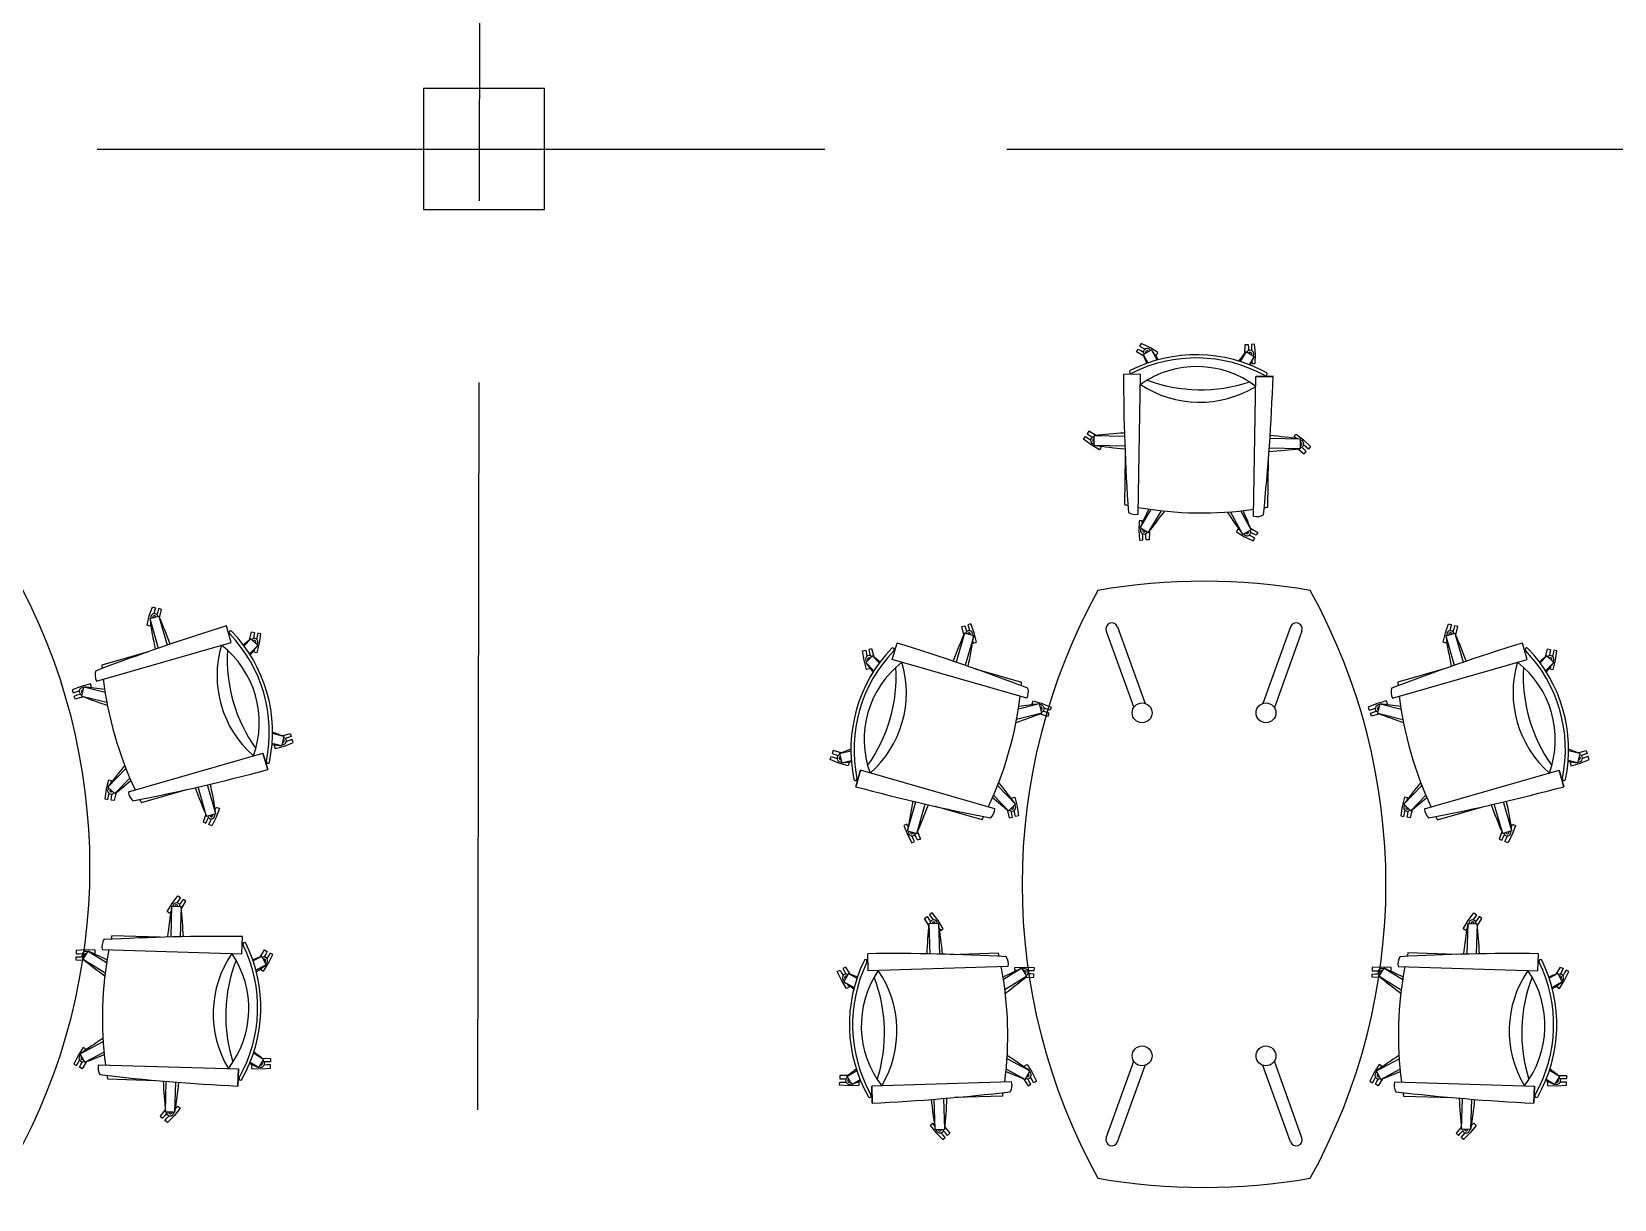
# Model space of a CAD drawing. Header units: millimetres. Extents: x -1544140 to 7445918, y -1294905 to 2019878.
# Drawn here: x 312859 to 318079, y 175672 to 179525 of the extents above; entities that cross this region are included whole.
import ezdxf

# ---------------------------------------------------------------- set-up
doc = ezdxf.new("R2010")
doc.units = ezdxf.units.MM
doc.header["$MEASUREMENT"] = 0
doc.linetypes.add('ACAD_ISO02W100', pattern=[15, 12, -3])

msp = doc.modelspace()

# ---------------------------------------------------------------- linework, layer by layer
at = {"color": 9, "linetype": 'ACAD_ISO02W100', "ltscale": 200, "true_color": 0xc4c4c5}
for p, q in [((314295.9, 154967.2), (314350.8, 188137.8)), ((253075.1, 179136.6), (375575.3, 179137.8))]:
    msp.add_line(p, q, dxfattribs=at)
at = {"color": 18, "linetype": 'ByBlock', "true_color": 0x000000}
for p, q in [((316502.8, 178468.4), (316507.8, 178477.7)), ((316526.5, 178454.1), (316502.8, 178468.4)), ((316507.8, 178477.7), (316517.1, 178472.7)), ((316517.8, 178496.1), (316512.8, 178486.9)), ((316512.8, 178486.9), (316522.1, 178481.9)), ((316517.1, 178472.7), (316526, 178467.9)), ((316546.3, 178482.6), (316517.8, 178496.1)), ((316522.1, 178481.9), (316531, 178477.1)), ((316524.3, 178459.7), (316551.8, 178475)), ((316573.2, 178466.2), (316546.3, 178482.6)), ((316551.8, 178475), (316570.5, 178441.3)), ((316568.3, 178457), (316573.2, 178466.2)), ((316864.1, 178469.6), (316844.3, 178436.6)), ((316860.4, 178464.9), (316860.9, 178492.5)), ((316860.9, 178492.5), (316871.4, 178492.8)), ((316864.1, 178469.6), (316891.1, 178453.4)), ((316871.4, 178492.8), (316871.7, 178482.3)), ((316871.7, 178482.3), (316872, 178472.2)), ((316892.4, 178493.4), (316881.9, 178493.1)), ((316881.9, 178493.1), (316882.2, 178482.6)), ((316882.2, 178482.6), (316882.5, 178472.5)), ((316894.9, 178462), (316892.4, 178493.4)), ((316524.3, 178459.7), (316539.8, 178431.7)), ((316562.8, 178459.9), (316568.3, 178457)), ((316891.1, 178453.4), (316874.6, 178425.9)), ((316883.6, 178436.3), (316883.7, 178430.2)), ((316883.7, 178430.2), (316894.2, 178430.5)), ((316894.2, 178430.5), (316894.9, 178462)), ((316516.3, 178394.1), (316459.8, 178395.1)), ((316508.4, 177932.7), (316516.3, 178394.1)), ((316888.9, 177926.2), (316896.8, 178387.6)), ((316896.8, 178387.6), (316953.3, 178386.6)), ((316953.3, 178386.6), (316896.8, 178387.6)), ((316345.7, 178206.7), (316339.9, 178198)), ((316369.5, 178192.6), (316345.7, 178206.7)), ((316328.3, 178180.5), (316334.1, 178189.2)), ((316353.6, 178161.8), (316328.3, 178180.5)), ((316334.1, 178189.2), (316342.8, 178183.4)), ((316339.9, 178198), (316348.6, 178192.2)), ((316342.8, 178183.4), (316351.3, 178177.8)), ((316348.6, 178192.2), (316357.1, 178186.6)), ((316380.7, 178145.6), (316353.6, 178161.8)), ((316363, 178160.4), (316363.5, 178191.9)), ((316363, 178160.4), (316464.3, 178158.7)), ((316363.5, 178191.9), (316463.2, 178190.2)), ((316386.6, 178154.4), (316380.7, 178145.6)), ((316381.4, 178157.8), (316386.6, 178154.4)), ((317042, 178148.8), (316940.7, 178150.5)), ((317042.6, 178180.3), (316942.8, 178182)), ((317022, 178189.2), (317028.9, 178197.1)), ((317029.9, 178182.3), (317022, 178189.2)), ((317028.9, 178197.1), (317053.7, 178177.6)), ((317030.2, 178182.1), (317029.9, 178182.3)), ((317042.6, 178180.3), (317042, 178148.8)), ((317054.7, 178146.8), (317047, 178153.4)), ((317053.7, 178177.6), (317076.4, 178155.7)), ((317061.6, 178154.7), (317053.9, 178161.3)), ((317069.5, 178147.8), (317061.6, 178154.7)), ((317076.4, 178155.7), (317069.5, 178147.8)), ((316465.7, 178123.7), (316462.9, 177964.4)), ((316935.4, 177956.3), (316938.1, 178115.6)), ((317035.3, 178148), (317055.7, 178132)), ((317062.6, 178139.9), (317054.7, 178146.8)), ((317055.7, 178132), (317062.6, 178139.9)), ((316514.4, 177887.3), (316551.2, 177948.5)), ((316541.5, 177871.1), (316585.3, 177944.2)), ((316853.7, 177865.8), (316812.4, 177940.3)), ((316881.3, 177881), (316846.6, 177943.5)), ((316511.3, 177910.3), (316510.6, 177878.7)), ((316521.8, 177910.6), (316511.3, 177910.3)), ((316522, 177904.4), (316521.8, 177910.6)), ((316510.6, 177878.7), (316513.1, 177847.3)), ((316513.1, 177847.3), (316523.6, 177847.6)), ((316541.5, 177871.1), (316514.4, 177887.3)), ((316523.3, 177858.1), (316523, 177868.2)), ((316523.6, 177847.6), (316523.3, 177858.1)), ((316533.8, 177858.4), (316533.5, 177868.5)), ((316534.1, 177847.9), (316533.8, 177858.4)), ((316544.6, 177848.2), (316534.1, 177847.9)), ((316545.2, 177875.8), (316544.6, 177848.2)), ((316837.3, 177883.7), (316832.3, 177874.5)), ((316832.3, 177874.5), (316859.3, 177858.2)), ((316842.7, 177880.8), (316837.3, 177883.7)), ((316881.3, 177881), (316853.7, 177865.8)), ((316859.3, 177858.2), (316887.7, 177844.6)), ((316883.5, 177858.8), (316874.6, 177863.6)), ((316879, 177886.6), (316902.7, 177872.3)), ((316888.5, 177868), (316879.5, 177872.8)), ((316892.7, 177853.8), (316883.5, 177858.8)), ((316887.7, 177844.6), (316892.7, 177853.8)), ((316897.7, 177863), (316888.5, 177868)), ((316902.7, 177872.3), (316897.7, 177863)), ((313247, 177597.3), (313257.4, 177627)), ((313257.4, 177627), (313267.5, 177624)), ((313239.5, 177566.7), (313247, 177597.3)), ((313248.4, 177588), (313278.7, 177596.7)), ((313248.4, 177588), (313276.4, 177490.6)), ((313264.5, 177614), (313261.6, 177604.3)), ((313267.5, 177624), (313264.5, 177614)), ((313274.6, 177611), (313271.7, 177601.3)), ((313277.6, 177621), (313274.6, 177611)), ((313287.6, 177618.1), (313277.6, 177621)), ((313278.7, 177596.7), (313306.3, 177500.8)), ((313281.1, 177591.2), (313287.6, 177618.1)), ((313249.5, 177563.7), (313239.5, 177566.7)), ((313251.3, 177569.6), (313249.5, 177563.7)), ((313516.7, 177509.8), (313501.1, 177564.1)), ((313577.1, 177517.6), (313583.9, 177544.4)), ((313583.9, 177544.4), (313594.2, 177542.4)), ((313592.1, 177532.1), (313590.1, 177522.1)), ((313594.2, 177542.4), (313592.1, 177532.1)), ((313602.4, 177530), (313600.4, 177520.1)), ((313604.5, 177540.3), (313602.4, 177530)), ((313614.8, 177538.3), (313604.5, 177540.3)), ((313610.1, 177507.1), (313614.8, 177538.3)), ((315935.5, 177540.3), (315907.9, 177444.4)), ((315926.5, 177561.6), (315936.6, 177564.6)), ((315933.1, 177534.7), (315926.5, 177561.6)), ((315965.8, 177531.5), (315935.5, 177540.3)), ((315936.6, 177564.6), (315939.6, 177554.5)), ((315965.8, 177531.5), (315937.7, 177434.1)), ((315939.6, 177554.5), (315942.5, 177544.8)), ((315956.7, 177570.6), (315946.7, 177567.6)), ((315946.7, 177567.6), (315949.7, 177557.5)), ((315949.7, 177557.5), (315952.5, 177547.8)), ((315967.2, 177540.8), (315956.7, 177570.6)), ((315974.7, 177510.2), (315967.2, 177540.8)), ((317513.8, 177510.2), (317521.3, 177540.8)), ((317521.3, 177540.8), (317531.8, 177570.6)), ((317522.7, 177531.5), (317553, 177540.3)), ((317522.7, 177531.5), (317550.8, 177434.1)), ((317531.8, 177570.6), (317541.8, 177567.6)), ((317538.8, 177557.5), (317535.9, 177547.8)), ((317541.8, 177567.6), (317538.8, 177557.5)), ((317548.9, 177554.5), (317546, 177544.8)), ((317551.9, 177564.6), (317548.9, 177554.5)), ((317562, 177561.6), (317551.9, 177564.6)), ((317553, 177540.3), (317580.6, 177444.4)), ((317555.4, 177534.7), (317562, 177561.6)), ((313073.2, 177382.3), (313516.7, 177509.8)), ((313243.4, 177479), (313090.3, 177435)), ((313581.8, 177521.4), (313559.6, 177498.3)), ((313604.5, 177499.5), (313577.8, 177471.8)), ((313581.8, 177521.4), (313604.5, 177499.5)), ((313593.3, 177484.6), (313592.1, 177478.5)), ((313592.1, 177478.5), (313602.4, 177476.5)), ((313602.4, 177476.5), (313610.1, 177507.1)), ((315599.4, 177481.8), (315609.7, 177483.9)), ((315604.1, 177450.6), (315599.4, 177481.8)), ((315609.7, 177483.9), (315611.8, 177473.6)), ((315611.8, 177473.6), (315613.8, 177463.6)), ((315630.3, 177488), (315620, 177485.9)), ((315620, 177485.9), (315622.1, 177475.6)), ((315622.1, 177475.6), (315624.1, 177465.7)), ((315637.1, 177461.2), (315630.3, 177488)), ((315697.4, 177453.4), (315713, 177507.6)), ((315962.9, 177513.1), (315964.6, 177507.2)), ((315964.6, 177507.2), (315974.7, 177510.2)), ((317523.9, 177507.2), (317513.8, 177510.2)), ((317525.6, 177513.1), (317523.9, 177507.2)), ((317791, 177453.4), (317775.4, 177507.6)), ((317851.4, 177461.2), (317858.2, 177488)), ((317858.2, 177488), (317868.5, 177485.9)), ((317866.4, 177475.6), (317864.4, 177465.7)), ((317868.5, 177485.9), (317866.4, 177475.6)), ((317876.7, 177473.6), (317874.7, 177463.6)), ((317878.8, 177483.9), (317876.7, 177473.6)), ((317889.1, 177481.8), (317878.8, 177483.9)), ((317884.4, 177450.6), (317889.1, 177481.8)), ((315611.8, 177420), (315604.1, 177450.6)), ((315632.4, 177464.9), (315609.7, 177443.1)), ((315609.7, 177443.1), (315636.4, 177415.4)), ((315622.1, 177422.1), (315611.8, 177420)), ((315620.9, 177428.1), (315622.1, 177422.1)), ((315632.4, 177464.9), (315654.6, 177441.9)), ((316140.9, 177325.8), (315697.4, 177453.4)), ((315970.8, 177422.6), (316123.9, 177378.5)), ((317347.6, 177325.8), (317791, 177453.4)), ((317517.7, 177422.6), (317364.6, 177378.5)), ((317856.1, 177464.9), (317833.9, 177441.9)), ((317878.8, 177443.1), (317852.1, 177415.4)), ((317856.1, 177464.9), (317878.8, 177443.1)), ((317867.6, 177428.1), (317866.4, 177422.1)), ((317866.4, 177422.1), (317876.7, 177420)), ((317876.7, 177420), (317884.4, 177450.6)), ((313052.7, 177372.9), (313022.3, 177364.3)), ((313056, 177362.9), (313052.7, 177372.9)), ((313022.3, 177364.3), (312993, 177352.7)), ((312993, 177352.7), (312996.3, 177342.8)), ((312996.3, 177342.8), (313006.3, 177346.1)), ((312999.7, 177332.8), (313009.6, 177336.2)), ((313003, 177322.9), (312999.7, 177332.8)), ((313029.6, 177330.4), (313003, 177322.9)), ((313006.3, 177346.1), (313015.9, 177349.4)), ((313009.6, 177336.2), (313019.2, 177339.4)), ((313024.1, 177332.6), (313031.6, 177363.2)), ((313024.1, 177332.6), (313106.8, 177312)), ((313031.6, 177363.2), (313100.9, 177346)), ((313050.2, 177361), (313056, 177362.9)), ((316158.2, 177306.5), (316161.5, 177316.4)), ((316161.5, 177316.4), (316191.9, 177307.8)), ((317327, 177316.4), (317296.6, 177307.8)), ((317330.3, 177306.5), (317327, 177316.4)), ((316190.1, 177276.1), (316107.4, 177255.6)), ((316182.5, 177306.7), (316113.2, 177289.5)), ((316164, 177304.5), (316158.2, 177306.5)), ((316190.1, 177276.1), (316182.5, 177306.7)), ((316184.5, 177274), (316211.1, 177266.4)), ((316191.9, 177307.8), (316221.2, 177296.3)), ((316204.5, 177279.7), (316194.9, 177283)), ((316207.9, 177289.7), (316198.3, 177292.9)), ((316214.5, 177276.4), (316204.5, 177279.7)), ((316217.8, 177286.3), (316207.9, 177289.7)), ((316211.1, 177266.4), (316214.5, 177276.4)), ((316221.2, 177296.3), (316217.8, 177286.3)), ((317296.6, 177307.8), (317267.3, 177296.3)), ((317267.3, 177296.3), (317270.6, 177286.3)), ((317270.6, 177286.3), (317280.6, 177289.7)), ((317274, 177276.4), (317284, 177279.7)), ((317277.4, 177266.4), (317274, 177276.4)), ((317304, 177274), (317277.4, 177266.4)), ((317280.6, 177289.7), (317290.2, 177292.9)), ((317284, 177279.7), (317293.6, 177283)), ((317298.4, 177276.1), (317306, 177306.7)), ((317298.4, 177276.1), (317381.1, 177255.6)), ((317306, 177306.7), (317375.3, 177289.5)), ((317324.5, 177304.5), (317330.3, 177306.5)), ((313683.2, 177168.8), (313652.1, 177176.5)), ((313690.8, 177199.4), (313653.5, 177208.7)), ((313664.7, 177171), (313658.8, 177169)), ((313658.8, 177169), (313662.2, 177159.1)), ((313662.2, 177159.1), (313692.5, 177167.7)), ((313690.8, 177199.4), (313683.2, 177168.8)), ((313685.2, 177201.6), (313711.8, 177209.1)), ((313692.5, 177167.7), (313721.9, 177179.3)), ((313705.2, 177195.8), (313695.6, 177192.6)), ((313708.6, 177185.9), (313699, 177182.6)), ((313715.1, 177199.2), (313705.2, 177195.8)), ((313718.5, 177189.2), (313708.6, 177185.9)), ((313711.8, 177209.1), (313715.1, 177199.2)), ((313721.9, 177179.3), (313718.5, 177189.2)), ((313178.4, 177016.5), (313621.9, 177144.1)), ((313621.9, 177144.1), (313637.5, 177089.8)), ((313637.5, 177089.8), (313621.9, 177144.1)), ((315492.3, 177122.8), (315495.7, 177132.8)), ((315521.6, 177111.2), (315492.3, 177122.8)), ((315495.7, 177132.8), (315505.6, 177129.4)), ((315502.4, 177152.7), (315499, 177142.7)), ((315499, 177142.7), (315509, 177139.3)), ((315529, 177145.1), (315502.4, 177152.7)), ((315505.6, 177129.4), (315515.2, 177126.2)), ((315509, 177139.3), (315518.6, 177136.1)), ((315552, 177102.6), (315521.6, 177111.2)), ((315523.4, 177142.9), (315560.7, 177152.2)), ((315523.4, 177142.9), (315531, 177112.4)), ((315531, 177112.4), (315562.1, 177120.1)), ((315549.5, 177114.6), (315555.3, 177112.6)), ((315555.3, 177112.6), (315552, 177102.6)), ((317957.5, 177112.4), (317926.4, 177120.1)), ((317965.1, 177142.9), (317927.8, 177152.2)), ((317939, 177114.6), (317933.1, 177112.6)), ((317933.1, 177112.6), (317936.5, 177102.6)), ((317936.5, 177102.6), (317966.8, 177111.2)), ((317965.1, 177142.9), (317957.5, 177112.4)), ((317959.5, 177145.1), (317986.1, 177152.7)), ((317966.8, 177111.2), (317996.2, 177122.8)), ((317979.5, 177139.3), (317969.9, 177136.1)), ((317982.9, 177129.4), (317973.3, 177126.2)), ((317989.5, 177142.7), (317979.5, 177139.3)), ((317992.8, 177132.8), (317982.9, 177129.4)), ((317986.1, 177152.7), (317989.5, 177142.7)), ((317996.2, 177122.8), (317992.8, 177132.8)), ((313112.5, 177055.5), (313104.7, 177024.9)), ((313110.4, 177032.5), (313169.5, 177093.8)), ((313122.8, 177053.4), (313112.5, 177055.5)), ((313121.5, 177047.4), (313122.8, 177053.4)), ((313133.1, 177010.6), (313182.6, 177062)), ((315592.2, 177087.6), (315576.6, 177033.3)), ((315576.6, 177033.3), (315592.2, 177087.6)), ((316035.7, 176960.1), (315592.2, 177087.6)), ((317452.8, 176960.1), (317896.2, 177087.6)), ((317896.2, 177087.6), (317911.8, 177033.3)), ((317911.8, 177033.3), (317896.2, 177087.6)), ((313104.7, 177024.9), (313100.1, 176993.7)), ((313133.1, 177010.6), (313110.4, 177032.5)), ((313110.4, 176991.7), (313112.4, 177002)), ((313112.4, 177002), (313114.4, 177011.9)), ((313122.7, 176999.9), (313124.7, 177009.8)), ((313137.7, 177014.3), (313131, 176987.5)), ((313220.9, 176980.9), (313374, 177024.9)), ((313436.1, 176935.3), (313408.1, 177032.7)), ((313466.4, 176944), (313438.8, 177039.9)), ((316081.1, 176954.1), (316031.6, 177005.5)), ((316103.8, 176976), (316044.6, 177037.4)), ((317384.7, 176976), (317443.9, 177037.4)), ((317407.4, 176954.1), (317456.9, 177005.5)), ((313100.1, 176993.7), (313110.4, 176991.7)), ((313120.7, 176989.6), (313122.7, 176999.9)), ((313131, 176987.5), (313120.7, 176989.6)), ((313464.5, 176956.4), (313464.6, 176956.7)), ((313464.6, 176956.7), (313468.9, 176966.3)), ((313478.5, 176962), (313467.1, 176932.6)), ((313468.9, 176966.3), (313478.5, 176962)), ((315747.8, 176887.5), (315775.3, 176983.4)), ((315778, 176878.8), (315806, 176976.3)), ((315993.3, 176924.4), (315840.2, 176968.5)), ((316076.4, 176957.9), (316083.2, 176931.1)), ((316081.1, 176954.1), (316103.8, 176976)), ((316091.4, 176943.4), (316089.4, 176953.4)), ((316091.4, 176997), (316101.7, 176999.1)), ((316092.6, 176990.9), (316091.4, 176997)), ((316101.7, 176945.5), (316099.7, 176955.4)), ((316101.7, 176999.1), (316109.4, 176968.5)), ((316109.4, 176968.5), (316114.1, 176937.3)), ((317379.1, 176968.5), (317374.4, 176937.3)), ((317386.8, 176999.1), (317379.1, 176968.5)), ((317407.4, 176954.1), (317384.7, 176976)), ((317397.1, 176997), (317386.8, 176999.1)), ((317386.8, 176945.5), (317388.7, 176955.4)), ((317395.9, 176990.9), (317397.1, 176997)), ((317397.1, 176943.4), (317399, 176953.4)), ((317412.1, 176957.9), (317405.3, 176931.1)), ((317495.2, 176924.4), (317648.3, 176968.5)), ((317710.5, 176878.8), (317682.4, 176976.3)), ((317740.7, 176887.5), (317713.2, 176983.4)), ((313433.5, 176941.5), (313424.1, 176917.3)), ((313424.1, 176917.3), (313433.6, 176913)), ((313433.6, 176913), (313437.9, 176922.6)), ((313466.4, 176944), (313436.1, 176935.3)), ((313437.9, 176922.6), (313442.1, 176931.9)), ((313443.2, 176908.7), (313447.5, 176918.3)), ((313452.8, 176904.5), (313443.2, 176908.7)), ((313447.5, 176918.3), (313451.6, 176927.6)), ((313467.1, 176932.6), (313452.8, 176904.5)), ((315745.2, 176909.8), (315735.7, 176905.5)), ((315735.7, 176905.5), (315747.1, 176876.1)), ((315749.5, 176900.2), (315745.2, 176909.8)), ((315749.7, 176899.9), (315749.5, 176900.2)), ((316083.2, 176931.1), (316093.5, 176933.2)), ((316093.5, 176933.2), (316091.4, 176943.4)), ((316103.8, 176935.2), (316101.7, 176945.5)), ((316114.1, 176937.3), (316103.8, 176935.2)), ((317374.4, 176937.3), (317384.7, 176935.2)), ((317384.7, 176935.2), (317386.8, 176945.5)), ((317395, 176933.2), (317397.1, 176943.4)), ((317405.3, 176931.1), (317395, 176933.2)), ((317738.8, 176899.9), (317739, 176900.2)), ((317739, 176900.2), (317743.2, 176909.8)), ((317752.8, 176905.5), (317741.4, 176876.1)), ((317743.2, 176909.8), (317752.8, 176905.5)), ((315747.1, 176876.1), (315761.4, 176848)), ((315747.8, 176887.5), (315778, 176878.8)), ((315761.4, 176848), (315770.9, 176852.3)), ((315766.7, 176861.9), (315762.5, 176871.1)), ((315770.9, 176852.3), (315766.7, 176861.9)), ((315776.2, 176866.1), (315772.1, 176875.4)), ((315780.5, 176856.6), (315776.2, 176866.1)), ((315790.1, 176860.8), (315780.5, 176856.6)), ((315780.7, 176885), (315790.1, 176860.8)), ((317707.8, 176885), (317698.4, 176860.8)), ((317698.4, 176860.8), (317708, 176856.6)), ((317708, 176856.6), (317712.2, 176866.1)), ((317740.7, 176887.5), (317710.5, 176878.8)), ((317712.2, 176866.1), (317716.4, 176875.4)), ((317717.5, 176852.3), (317721.8, 176861.9)), ((317727.1, 176848), (317717.5, 176852.3)), ((317721.8, 176861.9), (317726, 176871.1)), ((317741.4, 176876.1), (317727.1, 176848)), ((313305.6, 176621.3), (313322.1, 176648.2)), ((313320.7, 176638.9), (313317.6, 176537.6)), ((313320.7, 176638.9), (313352.2, 176637.9)), ((313322.1, 176648.2), (313341.2, 176673.3)), ((313343.9, 176658.7), (313338.2, 176650.3)), ((313341.2, 176673.3), (313349.9, 176667.4)), ((313349.9, 176667.4), (313343.9, 176658.7)), ((313352.6, 176652.8), (313346.9, 176644.4)), ((313352.2, 176637.9), (313349.1, 176538.2)), ((313358.5, 176661.4), (313352.6, 176652.8)), ((313352.7, 176632), (313367.2, 176655.5)), ((313367.2, 176655.5), (313358.5, 176661.4)), ((313314.3, 176615.4), (313305.6, 176621.3)), ((313317.8, 176620.5), (313314.3, 176615.4)), ((315803.3, 176599.1), (315811.9, 176605)), ((315817.7, 176575.5), (315803.3, 176599.1)), ((315811.9, 176605), (315817.9, 176596.3)), ((315817.9, 176596.3), (315823.6, 176588)), ((315829.3, 176616.8), (315820.6, 176610.9)), ((315820.6, 176610.9), (315826.5, 176602.3)), ((315826.5, 176602.3), (315832.2, 176593.9)), ((315848.3, 176591.7), (315829.3, 176616.8)), ((315864.8, 176564.8), (315848.3, 176591.7)), ((317580, 176564.8), (317596.4, 176591.7)), ((317596.4, 176591.7), (317615.5, 176616.8)), ((317618.3, 176602.3), (317612.5, 176593.9)), ((317615.5, 176616.8), (317624.2, 176610.9)), ((317624.2, 176610.9), (317618.3, 176602.3)), ((317626.9, 176596.3), (317621.2, 176588)), ((317632.8, 176605), (317626.9, 176596.3)), ((317627.1, 176575.5), (317641.5, 176599.1)), ((317641.5, 176599.1), (317632.8, 176605)), ((313282.6, 176536.7), (313123.4, 176541.5)), ((313552.3, 176482.5), (313554, 176538.9)), ((315849.8, 176582.4), (315818.3, 176581.5)), ((315818.3, 176581.5), (315821.3, 176481.8)), ((315849.8, 176582.4), (315852.9, 176481.1)), ((315852.7, 176564), (315856.2, 176558.9)), ((315856.2, 176558.9), (315864.8, 176564.8)), ((317588.6, 176558.9), (317580, 176564.8)), ((317592.1, 176564), (317588.6, 176558.9)), ((317595, 176582.4), (317591.9, 176481.1)), ((317595, 176582.4), (317626.5, 176581.5)), ((317626.5, 176581.5), (317623.5, 176481.8)), ((313037, 176494.9), (313005.6, 176492.9)), ((313005.6, 176492.9), (313005.7, 176482.4)), ((313005.7, 176482.4), (313016.2, 176482.5)), ((313016.2, 176482.5), (313026.4, 176482.7)), ((313029, 176464.2), (313045.6, 176491)), ((313068.6, 176493.8), (313037, 176494.9)), ((313045.6, 176491), (313106.3, 176453.5)), ((313062.6, 176483.3), (313068.7, 176483.4)), ((313068.7, 176483.4), (313068.6, 176493.8)), ((313091, 176496.5), (313552.3, 176482.5)), ((313612.2, 176471.5), (313626.8, 176494.9)), ((313630.9, 176480.7), (313625.9, 176471.8)), ((313626.8, 176494.9), (313636, 176489.8)), ((313636, 176489.8), (313630.9, 176480.7)), ((313645.1, 176484.7), (313640, 176475.6)), ((313640.3, 176451.3), (313654.3, 176479.6)), ((313654.3, 176479.6), (313645.1, 176484.7)), ((315618.2, 176426), (315616.5, 176482.5)), ((315887.9, 176480.2), (316047.1, 176485)), ((317556.9, 176480.2), (317397.7, 176485)), ((317826.6, 176426), (317828.3, 176482.5)), ((313005.9, 176471.9), (313016.4, 176472)), ((313006.1, 176461.4), (313005.9, 176471.9)), ((313033.7, 176460.4), (313006.1, 176461.4)), ((313016.4, 176472), (313026.5, 176472.2)), ((313029, 176464.2), (313101.5, 176419.4)), ((313617.8, 176473.6), (313589.6, 176458.5)), ((313632.7, 176445.9), (313598.8, 176427.7)), ((313617.5, 176435.1), (313614.5, 176429.7)), ((313614.5, 176429.7), (313623.7, 176424.6)), ((313617.8, 176473.6), (313632.7, 176445.9)), ((313623.7, 176424.6), (313640.3, 176451.3)), ((313640, 176475.6), (313635.1, 176466.7)), ((315516.1, 176423.2), (315525.3, 176428.3)), ((315525.3, 176428.3), (315530.4, 176419.1)), ((315543.7, 176438.5), (315534.5, 176433.4)), ((315534.5, 176433.4), (315539.6, 176424.2)), ((315558.3, 176415), (315543.7, 176438.5)), ((316079.4, 176440), (315618.2, 176426)), ((316124.9, 176434.6), (316064.1, 176397)), ((316101.7, 176426.9), (316101.9, 176437.4)), ((316107.9, 176426.8), (316101.7, 176426.9)), ((316101.9, 176437.4), (316133.4, 176438.5)), ((316141.4, 176407.8), (316124.9, 176434.6)), ((316133.4, 176438.5), (316164.9, 176436.4)), ((316164.9, 176436.4), (316164.7, 176425.9)), ((317311.4, 176438.5), (317279.9, 176436.4)), ((317279.9, 176436.4), (317280, 176425.9)), ((317303.3, 176407.8), (317319.9, 176434.6)), ((317342.9, 176437.4), (317311.4, 176438.5)), ((317319.9, 176434.6), (317380.6, 176397)), ((317336.9, 176426.8), (317343, 176426.9)), ((317343, 176426.9), (317342.9, 176437.4)), ((317365.4, 176440), (317826.6, 176426)), ((317886.5, 176415), (317901.1, 176438.5)), ((317901.1, 176438.5), (317910.3, 176433.4)), ((317910.3, 176433.4), (317905.2, 176424.2)), ((317919.5, 176428.3), (317914.3, 176419.1)), ((317928.6, 176423.2), (317919.5, 176428.3)), ((315530.1, 176394.9), (315516.1, 176423.2)), ((315546.8, 176368.1), (315530.1, 176394.9)), ((315530.4, 176419.1), (315535.4, 176410.2)), ((315552.7, 176417.2), (315537.8, 176389.4)), ((315537.8, 176389.4), (315571.7, 176371.2)), ((315539.6, 176424.2), (315544.5, 176415.4)), ((315552.7, 176417.2), (315580.9, 176402)), ((315553, 176378.6), (315556, 176373.2)), ((316141.4, 176407.8), (316068.9, 176362.9)), ((316136.8, 176404), (316164.4, 176404.9)), ((316154.1, 176415.6), (316143.9, 176415.7)), ((316154.2, 176426.1), (316144.1, 176426.2)), ((316164.6, 176415.4), (316154.1, 176415.6)), ((316164.7, 176425.9), (316154.2, 176426.1)), ((316164.4, 176404.9), (316164.6, 176415.4)), ((317280, 176425.9), (317290.5, 176426.1)), ((317280.2, 176415.4), (317290.7, 176415.6)), ((317280.4, 176404.9), (317280.2, 176415.4)), ((317308, 176404), (317280.4, 176404.9)), ((317290.5, 176426.1), (317300.7, 176426.2)), ((317290.7, 176415.6), (317300.8, 176415.7)), ((317303.3, 176407.8), (317375.8, 176362.9)), ((317892.1, 176417.2), (317863.9, 176402)), ((317907, 176389.4), (317873.1, 176371.2)), ((317891.8, 176378.6), (317888.8, 176373.2)), ((317892.1, 176417.2), (317907, 176389.4)), ((317898, 176368.1), (317914.7, 176394.9)), ((317905.2, 176424.2), (317900.2, 176415.4)), ((317914.3, 176419.1), (317909.4, 176410.2)), ((317914.7, 176394.9), (317928.6, 176423.2)), ((315556, 176373.2), (315546.8, 176368.1)), ((317888.8, 176373.2), (317898, 176368.1)), ((313028.6, 176173.4), (313011.9, 176146.6)), ((313019.5, 176152.1), (313094.6, 176192.4)), ((313037.7, 176168.3), (313028.6, 176173.4)), ((313034.7, 176162.9), (313037.7, 176168.3)), ((313011.9, 176146.6), (312997.9, 176118.3)), ((312997.9, 176118.3), (313007.1, 176113.2)), ((313007.1, 176113.2), (313012.2, 176122.4)), ((313012.2, 176122.4), (313017.1, 176131.2)), ((313016.3, 176108.1), (313021.4, 176117.3)), ((313034.5, 176124.3), (313019.5, 176152.1)), ((313021.4, 176117.3), (313026.3, 176126.1)), ((313040.1, 176126.5), (313025.4, 176103)), ((313034.5, 176124.3), (313097.3, 176158.1)), ((313079.5, 176116.1), (313540.7, 176102.1)), ((313606.6, 176106.9), (313579.4, 176123.8)), ((313589.7, 176114.7), (313583.5, 176114.6)), ((313583.5, 176114.6), (313583.7, 176104.1)), ((313623.2, 176133.7), (313590.5, 176154)), ((313623.2, 176133.7), (313606.6, 176106.9)), ((313618.5, 176137.5), (313646.2, 176136.6)), ((313635.8, 176125.9), (313625.7, 176125.7)), ((313636, 176115.4), (313625.9, 176115.2)), ((313646.3, 176126.1), (313635.8, 176125.9)), ((313646.5, 176115.6), (313636, 176115.4)), ((313646.2, 176136.6), (313646.3, 176126.1)), ((313646.7, 176105.1), (313646.5, 176115.6)), ((316150.9, 176095.6), (316075.8, 176136)), ((316132.7, 176111.8), (316141.9, 176116.9)), ((316141.9, 176116.9), (316158.6, 176090.2)), ((317302.9, 176116.9), (317286.2, 176090.2)), ((317293.9, 176095.6), (317369, 176136)), ((317312.1, 176111.8), (317302.9, 176116.9)), ((313025.4, 176103), (313016.3, 176108.1)), ((313109, 176069.2), (313268.2, 176064.4)), ((313300.1, 175960), (313303.1, 176061.3)), ((313540.7, 176102.1), (313539, 176045.6)), ((313539, 176045.6), (313540.7, 176102.1)), ((313583.7, 176104.1), (313615.2, 176103)), ((313615.2, 176103), (313646.7, 176105.1)), ((315524.3, 176080.1), (315524.1, 176069.6)), ((315524.1, 176069.6), (315534.6, 176069.4)), ((315551.9, 176081.1), (315524.3, 176080.1)), ((315534.6, 176069.4), (315544.8, 176069.3)), ((315547.3, 176077.3), (315580, 176097.5)), ((315547.3, 176077.3), (315563.8, 176050.5)), ((315563.8, 176050.5), (315591.1, 176067.3)), ((316136, 176067.9), (316073.1, 176101.7)), ((316130.4, 176070), (316145, 176046.5)), ((316135.7, 176106.4), (316132.7, 176111.8)), ((316136, 176067.9), (316150.9, 176095.6)), ((316149.1, 176060.8), (316144.2, 176069.7)), ((316158.3, 176065.9), (316153.3, 176074.8)), ((316163.4, 176056.8), (316158.3, 176065.9)), ((316158.6, 176090.2), (316172.5, 176061.9)), ((316172.5, 176061.9), (316163.4, 176056.8)), ((317286.2, 176090.2), (317272.2, 176061.9)), ((317272.2, 176061.9), (317281.4, 176056.8)), ((317281.4, 176056.8), (317286.5, 176065.9)), ((317286.5, 176065.9), (317291.4, 176074.8)), ((317308.8, 176067.9), (317293.9, 176095.6)), ((317295.7, 176060.8), (317300.6, 176069.7)), ((317314.4, 176070), (317299.7, 176046.5)), ((317308.8, 176067.9), (317371.7, 176101.7)), ((317309.1, 176106.4), (317312.1, 176111.8)), ((317880.9, 176050.5), (317853.7, 176067.3)), ((317897.5, 176077.3), (317864.8, 176097.5)), ((317897.5, 176077.3), (317880.9, 176050.5)), ((317892.9, 176081.1), (317920.5, 176080.1)), ((317910.1, 176069.4), (317900, 176069.3)), ((317920.6, 176069.6), (317910.1, 176069.4)), ((317920.5, 176080.1), (317920.6, 176069.6)), ((313331.5, 175959.1), (313334.6, 176058.8)), ((315523.8, 176048.6), (315524, 176059.1)), ((315555.3, 176046.6), (315523.8, 176048.6)), ((315524, 176059.1), (315534.5, 176058.9)), ((315534.5, 176058.9), (315544.6, 176058.8)), ((315586.8, 176047.6), (315555.3, 176046.6)), ((315580.8, 176058.2), (315587, 176058.1)), ((315587, 176058.1), (315586.8, 176047.6)), ((316091, 176059.6), (315629.7, 176045.6)), ((315629.7, 176045.6), (315631.4, 175989.2)), ((315631.4, 175989.2), (315629.7, 176045.6)), ((316061.4, 176012.8), (315902.2, 176007.9)), ((316145, 176046.5), (316154.2, 176051.7)), ((316154.2, 176051.7), (316149.1, 176060.8)), ((317290.6, 176051.7), (317295.7, 176060.8)), ((317299.7, 176046.5), (317290.6, 176051.7)), ((317353.8, 176059.6), (317815.1, 176045.6)), ((317383.4, 176012.8), (317542.6, 176007.9)), ((317815.1, 176045.6), (317813.3, 175989.2)), ((317813.3, 175989.2), (317815.1, 176045.6)), ((317864, 176058.2), (317857.8, 176058.1)), ((317857.8, 176058.1), (317858, 176047.6)), ((317858, 176047.6), (317889.5, 176046.6)), ((317889.5, 176046.6), (317921, 176048.6)), ((317910.3, 176058.9), (317900.2, 176058.8)), ((317920.8, 176059.1), (317910.3, 176058.9)), ((317921, 176048.6), (317920.8, 176059.1)), ((313299.4, 175966.8), (313283.1, 175946.6)), ((313331.5, 175959.1), (313300.1, 175960)), ((313348.6, 175972.5), (313328.7, 175948)), ((313333.5, 175971.4), (313333.7, 175971.7)), ((313333.7, 175971.7), (313340.7, 175979.5)), ((313340.7, 175979.5), (313348.6, 175972.5)), ((315838.9, 175902.6), (315835.9, 176002.3)), ((315870.4, 175903.6), (315867.3, 176004.9)), ((317574.4, 175903.6), (317577.5, 176004.9)), ((317605.9, 175902.6), (317608.9, 176002.3)), ((313283.1, 175946.6), (313290.9, 175939.6)), ((313290.9, 175939.6), (313297.9, 175947.4)), ((313297.9, 175947.4), (313304.6, 175955)), ((313298.7, 175932.6), (313305.7, 175940.4)), ((313306.5, 175925.6), (313298.7, 175932.6)), ((313305.7, 175940.4), (313312.5, 175947.9)), ((313328.7, 175948), (313306.5, 175925.6)), ((315829.7, 175923), (315821.9, 175916)), ((315821.9, 175916), (315841.8, 175891.5)), ((315836.7, 175915.2), (315829.7, 175923)), ((315837, 175915), (315836.7, 175915.2)), ((315871.1, 175910.3), (315887.4, 175890.1)), ((317573.7, 175910.3), (317557.4, 175890.1)), ((317622.9, 175916), (317603, 175891.5)), ((317607.8, 175915), (317608, 175915.2)), ((317608, 175915.2), (317615.1, 175923)), ((317615.1, 175923), (317622.9, 175916)), ((315838.9, 175902.6), (315870.4, 175903.6)), ((315841.8, 175891.5), (315863.9, 175869.1)), ((315864.8, 175883.9), (315858, 175891.5)), ((315863.9, 175869.1), (315871.8, 175876.1)), ((315871.8, 175876.1), (315864.8, 175883.9)), ((315872.6, 175890.9), (315865.8, 175898.5)), ((315879.6, 175883.1), (315872.6, 175890.9)), ((315887.4, 175890.1), (315879.6, 175883.1)), ((317557.4, 175890.1), (317565.2, 175883.1)), ((317565.2, 175883.1), (317572.2, 175890.9)), ((317572.2, 175890.9), (317579, 175898.5)), ((317573, 175876.1), (317580, 175883.9)), ((317580.8, 175869.1), (317573, 175876.1)), ((317605.9, 175902.6), (317574.4, 175903.6)), ((317580, 175883.9), (317586.8, 175891.5)), ((317603, 175891.5), (317580.8, 175869.1))]:
    msp.add_line(p, q, dxfattribs=at)
at = {"color": 18, "linetype": 'ByBlock', "ltscale": 0.4, "true_color": 0x000000}
for p, q in [((316402.6, 177547.2), (316493.7, 177294.9)), ((316440.3, 177560.8), (316531.3, 177308.5)), ((317010.8, 177560.8), (316919.7, 177308.5)), ((317010.8, 177560.8), (316919.7, 177308.5)), ((317048.4, 177547.2), (316957.4, 177294.9)), ((317048.4, 177547.2), (316957.4, 177294.9)), ((316402.6, 175875.4), (316493.7, 176127.7)), ((316440.3, 175861.8), (316531.3, 176114.1)), ((317010.8, 175861.8), (316919.7, 176114.1)), ((317048.4, 175875.4), (316957.4, 176127.7))]:
    msp.add_line(p, q, dxfattribs=at)
msp.add_lwpolyline([(314150.8, 178937.8), (314550.8, 178937.8), (314550.8, 179337.8), (314150.8, 179337.8)], close=True)
for centre in [(316521.3, 177277.3), (316929.7, 177277.3), (316929.7, 177277.3), (316521.3, 176145.3), (316929.7, 176145.3)]:
    msp.add_circle(centre, 32.7, dxfattribs=at)
at = {"color": 18, "linetype": 'ByBlock', "true_color": 0x000000}
for centre, radius, start, end in [((316538, 178467.3), 12.1, 29.0168, 209.0168), ((316538, 178467.3), 5.25, 29.0168, 209.0168), ((315039.4, 177357.2), 1880.6, 35.2487, 36.4646), ((318337.3, 177300.6), 1880.6, 141.569, 142.785), ((316877.6, 178461.5), 12.1, 329.0168, 149.0168), ((316877.6, 178461.5), 5.25, 329.0168, 149.0168), ((316699.5, 177977.5), 481.4, 61.0855, 116.9482), ((316699.5, 177977.5), 470.9, 61.3096, 116.724), ((316701.5, 178096), 323.7, 53.008, 125.0256), ((318273.2, 179151), 1880.6, 201.569, 202.5322), ((315166.9, 179204.4), 1880.6, 335.5015, 336.4646), ((323250.1, 178405.6), 6790.3, 180.0886, 183.94274), ((316484.5, 178402.4), 5.33, 127.7059, 306.0897), ((316711.1, 178655.1), 353, 236.399, 301.6346), ((316714.5, 178852.1), 508.8, 249.6557, 288.3779), ((310167.3, 178630.1), 6790.3, 354.09091, 357.94504), ((316928.8, 178394.8), 5.33, 231.9439, 50.3277), ((316363.2, 178176.2), 12.1, 89.0168, 269.0168), ((316363.2, 178176.2), 5.25, 89.0168, 269.0168), ((316638.7, 180020.8), 1880.6, 261.569, 264.6918), ((316575.2, 176323.2), 1880.6, 93.4238, 96.4646), ((316766.8, 176320), 1880.6, 81.569, 84.6098), ((317042.3, 178164.5), 12.1, 269.0168, 89.0168), ((317042.3, 178164.5), 5.25, 269.0168, 89.0168), ((316830.3, 180017.5), 1880.6, 273.3419, 276.4646), ((316719.3, 179134.6), 1197.9, 257.6428, 258.1995), ((316719.3, 179134.6), 1197.9, 259.8766, 278.1571), ((318238.7, 177136.4), 1880.6, 154.3738, 156.4646), ((315068.2, 179040.1), 1880.6, 321.569, 324.3165), ((315132.3, 177189.7), 1880.6, 21.569, 23.6599), ((316719.3, 179134.6), 1197.9, 279.8341, 280.3909), ((316499.7, 177976.7), 44.9, 238.0124, 281.1786), ((318366.2, 178983.5), 1880.6, 213.7172, 216.4646), ((316899.1, 177969.9), 44.9, 256.8551, 300.0213), ((316528, 177879.2), 12.1, 149.0168, 329.0168), ((316528, 177879.2), 5.25, 149.0168, 329.0168), ((316867.5, 177873.4), 12.1, 209.0168, 29.0168), ((316867.5, 177873.4), 5.25, 209.0168, 29.0168), ((315107.9, 177869.2), 1880.6, 188.598, 191.7208), ((313263.6, 177592.4), 12.1, 16.0458, 196.0458), ((313263.6, 177592.4), 5.25, 16.0458, 196.0458), ((311553.9, 176847), 1880.6, 20.4528, 23.4936), ((315499.7, 171074.6), 6790.3, 107.11758, 110.97171), ((313515.4, 177542.6), 5.33, 54.7349, 233.1187), ((313172, 177212.7), 470.9, 348.3386, 43.753), ((313172, 177212.7), 481.4, 348.1144, 43.9772), ((313593.1, 177510.5), 12.1, 316.0458, 136.0458), ((317660.2, 176790.5), 1880.6, 156.5064, 159.5472), ((315950.6, 177535.9), 12.1, 343.9542, 163.9542), ((315950.6, 177535.9), 5.25, 343.9542, 163.9542), ((314106.2, 177812.7), 1880.6, 348.2792, 351.402), ((319382.2, 177812.7), 1880.6, 188.598, 191.7208), ((317537.9, 177535.9), 12.1, 16.0458, 196.0458), ((317537.9, 177535.9), 5.25, 16.0458, 196.0458), ((315828.3, 176790.5), 1880.6, 20.4528, 23.4936), ((313823.3, 177400), 353, 163.428, 228.6636), ((313285.9, 177245.4), 323.7, 340.037, 52.0546), ((314012.7, 177454.5), 508.8, 176.6847, 215.4069), ((314755, 176051.6), 1880.6, 128.598, 129.5612), ((312092.8, 178618.4), 1880.6, 322.2777, 323.4936), ((313593.1, 177510.5), 5.25, 316.0458, 136.0458), ((316042.1, 177156.2), 481.4, 136.0228, 191.8856), ((316042.1, 177156.2), 470.9, 136.247, 191.6614), ((315698.8, 177486.2), 5.33, 306.8813, 125.2651), ((313714.4, 171018.1), 6790.3, 69.02829, 72.88242), ((319774.1, 171018.1), 6790.3, 107.11758, 110.97171), ((317789.7, 177486.2), 5.33, 54.7349, 233.1187), ((317446.4, 177156.2), 470.9, 348.3386, 43.753), ((317446.4, 177156.2), 481.4, 348.1144, 43.9772), ((314284.3, 177532.6), 1197.9, 184.6717, 185.2285), ((315928.3, 177189), 323.7, 127.9454, 199.963), ((315621, 177454), 12.1, 43.9542, 223.9542), ((317121.4, 178561.9), 1880.6, 216.5064, 217.7223), ((315621, 177454), 5.25, 43.9542, 223.9542), ((315201.4, 177398), 508.8, 324.5931, 3.3153), ((315390.9, 177343.5), 353, 311.3364, 16.572), ((314459.1, 175995.1), 1880.6, 50.4388, 51.402), ((318097.6, 177343.5), 353, 163.428, 228.6636), ((317560.2, 177189), 323.7, 340.037, 52.0546), ((318287, 177398), 508.8, 176.6847, 215.4069), ((319029.3, 175995.1), 1880.6, 128.598, 129.5612), ((316367.1, 178561.9), 1880.6, 322.2777, 323.4936), ((317867.4, 177454), 12.1, 316.0458, 136.0458), ((317867.4, 177454), 5.25, 316.0458, 136.0458), ((313112.8, 177403.5), 44.9, 165.0414, 208.2075), ((314284.3, 177532.6), 1197.9, 186.9056, 205.186), ((314929.9, 177476.1), 1197.9, 354.7715, 355.3283), ((318558.6, 177476.1), 1197.9, 184.6717, 185.2285), ((313027.8, 177347.9), 12.1, 76.0458, 256.0458), ((313027.8, 177347.9), 5.25, 76.0458, 256.0458), ((313710.3, 179083.6), 1880.6, 248.598, 251.3455), ((312818.5, 175494.6), 1880.6, 81.4027, 83.4936), ((314929.9, 177476.1), 1197.9, 334.814, 353.0944), ((316101.4, 177347), 44.9, 331.7925, 14.9586), ((317387.1, 177347), 44.9, 165.0414, 208.2075), ((318558.6, 177476.1), 1197.9, 186.9056, 205.186), ((315503.9, 179027.1), 1880.6, 288.6545, 291.402), ((316395.6, 175438.2), 1880.6, 96.5064, 98.5973), ((316186.3, 177291.4), 12.1, 283.9542, 103.9542), ((316186.3, 177291.4), 5.25, 283.9542, 103.9542), ((317302.2, 177291.4), 12.1, 76.0458, 256.0458), ((317302.2, 177291.4), 5.25, 76.0458, 256.0458), ((317984.6, 179027.1), 1880.6, 248.598, 251.3455), ((317092.9, 175438.2), 1880.6, 81.4027, 83.4936), ((313004.5, 175448.4), 1880.6, 68.598, 69.8139), ((313896.3, 179037.4), 1880.6, 262.5304, 263.4936), ((313687, 177184.1), 12.1, 256.0458, 76.0458), ((313687, 177184.1), 5.25, 256.0458, 76.0458), ((313638.2, 177115.6), 5.33, 158.9729, 337.3567), ((315527.2, 177127.6), 12.1, 103.9542, 283.9542), ((315527.2, 177127.6), 5.25, 103.9542, 283.9542), ((316209.7, 175392), 1880.6, 110.1861, 111.402), ((315317.9, 178980.9), 1880.6, 276.5064, 277.4696), ((318170.6, 178980.9), 1880.6, 262.5304, 263.4936), ((317278.8, 175392), 1880.6, 68.598, 69.8139), ((317961.3, 177127.6), 12.1, 256.0458, 76.0458), ((317961.3, 177127.6), 5.25, 256.0458, 76.0458), ((314622, 175913.6), 1880.6, 140.7461, 143.4936), ((311959.8, 178480.4), 1880.6, 308.598, 310.6889), ((311883, 183649.5), 6790.3, 281.11989, 284.97402), ((315575.9, 177059.1), 5.33, 202.6433, 21.0271), ((317912.5, 177059.1), 5.33, 158.9729, 337.3567), ((313121.7, 177021.5), 12.1, 136.0458, 316.0458), ((313121.7, 177021.5), 5.25, 136.0458, 316.0458), ((313223.2, 177019.6), 44.9, 183.8841, 227.0502), ((315160.9, 177685), 1880.6, 200.3709, 203.4936), ((311606.9, 176662.8), 1880.6, 8.598, 11.6388), ((317331.1, 183593.1), 6790.3, 255.02598, 258.88011), ((314592.1, 175857.2), 1880.6, 36.5064, 39.2539), ((318896.3, 175857.2), 1880.6, 140.7461, 143.4936), ((316157.4, 183593.1), 6790.3, 281.11989, 284.97402), ((314284.3, 177532.6), 1197.9, 206.8631, 207.4199), ((317607.3, 176606.4), 1880.6, 168.3612, 171.402), ((314053.3, 177628.5), 1880.6, 336.5064, 339.6291), ((315991, 176963.1), 44.9, 312.9498, 356.1159), ((317254.4, 178423.9), 1880.6, 229.3111, 231.402), ((316092.5, 176965.1), 12.1, 223.9542, 43.9542), ((316092.5, 176965.1), 5.25, 223.9542, 43.9542), ((317396, 176965.1), 12.1, 136.0458, 316.0458), ((317396, 176965.1), 5.25, 136.0458, 316.0458), ((316234.1, 178423.9), 1880.6, 308.598, 310.6889), ((317497.5, 176963.1), 44.9, 183.8841, 227.0502), ((319435.2, 177628.5), 1880.6, 200.3709, 203.4936), ((315881.2, 176606.4), 1880.6, 8.598, 11.6388), ((313451.3, 176939.6), 12.1, 196.0458, 16.0458), ((313451.3, 176939.6), 5.25, 196.0458, 16.0458), ((314929.9, 177476.1), 1197.9, 332.5801, 333.1369), ((318558.6, 177476.1), 1197.9, 206.8631, 207.4199), ((315762.9, 176883.2), 12.1, 163.9542, 343.9542), ((315762.9, 176883.2), 5.25, 163.9542, 343.9542), ((317725.6, 176883.2), 12.1, 196.0458, 16.0458), ((317725.6, 176883.2), 5.25, 196.0458, 16.0458), ((315177.2, 176338.6), 1880.6, 170.8128, 173.9355), ((313336.4, 176638.4), 12.1, 358.2606, 178.2606), ((313336.4, 176638.4), 5.25, 358.2606, 178.2606), ((311480.8, 176450.9), 1880.6, 2.6676, 5.7084), ((315834, 176582), 12.1, 1.7394, 181.7394), ((315834, 176582), 5.25, 1.7394, 181.7394), ((317610.7, 176582), 12.1, 358.2606, 178.2606), ((317610.7, 176582), 5.25, 358.2606, 178.2606), ((313474.9, 169749.1), 6790.3, 89.33236, 93.18649), ((314290.1, 176269.7), 1197.9, 166.8865, 167.4433), ((317689.6, 176394.4), 1880.6, 174.2916, 177.3324), ((313993.3, 176282.2), 1880.6, 6.0645, 9.1872), ((319451.5, 176282.2), 1880.6, 170.8128, 173.9355), ((315755.2, 176394.4), 1880.6, 2.6676, 5.7084), ((313037.3, 176477.6), 12.1, 58.2606, 238.2606), ((313037.3, 176477.6), 5.25, 58.2606, 238.2606), ((312271.9, 174776.9), 1880.6, 63.6175, 65.7084), ((313135.2, 176504.6), 44.9, 147.2562, 190.4223), ((314290.1, 176269.7), 1197.9, 169.1203, 187.4008), ((313810.7, 176284.3), 353, 145.6428, 210.8784), ((313251.7, 176301.2), 323.7, 322.2518, 34.2694), ((313133.3, 176304.8), 470.9, 330.5534, 25.9678), ((313133.3, 176304.8), 481.4, 330.3292, 26.1919), ((313561, 176514.1), 5.33, 36.9497, 215.3335), ((315695.6, 169692.6), 6790.3, 86.81351, 90.66764), ((314880.4, 176213.2), 1197.9, 12.5567, 13.1135), ((317749.2, 169692.6), 6790.3, 89.33236, 93.18649), ((318564.4, 176213.2), 1197.9, 166.8865, 167.4433), ((314217.3, 177921.9), 1880.6, 230.8128, 233.5602), ((314007.7, 176278.3), 508.8, 158.8995, 197.6217), ((314286, 174715.7), 1880.6, 110.8128, 111.7759), ((312535, 177973), 1880.6, 304.4924, 305.7084), ((313625.2, 176459.8), 12.1, 298.2606, 118.2606), ((313625.2, 176459.8), 5.25, 298.2606, 118.2606), ((316037.2, 176248.4), 481.4, 153.8081, 209.6708), ((316037.2, 176248.4), 470.9, 154.0322, 209.4466), ((315918.7, 176244.8), 323.7, 145.7306, 217.7482), ((315609.4, 176457.7), 5.33, 324.6665, 143.0503), ((315359.8, 176227.8), 353, 329.1216, 34.3572), ((314880.4, 176213.2), 1197.9, 352.5992, 10.8797), ((316898.5, 174720.4), 1880.6, 114.2916, 116.3825), ((316035.3, 176448.2), 44.9, 349.5777, 32.7438), ((316133.2, 176421.2), 12.1, 301.7394, 121.7394), ((316133.2, 176421.2), 5.25, 301.7394, 121.7394), ((317311.6, 176421.2), 12.1, 58.2606, 238.2606), ((317311.6, 176421.2), 5.25, 58.2606, 238.2606), ((316546.2, 174720.4), 1880.6, 63.6175, 65.7084), ((317409.5, 176448.2), 44.9, 147.2562, 190.4223), ((318564.4, 176213.2), 1197.9, 169.1203, 187.4008), ((318085, 176227.8), 353, 145.6428, 210.8784), ((317526.1, 176244.8), 323.7, 322.2518, 34.2694), ((317407.6, 176248.4), 470.9, 330.5534, 25.9678), ((317407.6, 176248.4), 481.4, 330.3292, 26.1919), ((317835.4, 176457.7), 5.33, 36.9497, 215.3335), ((315545.2, 176403.3), 12.1, 61.7394, 241.7394), ((316635.4, 177916.5), 1880.6, 234.2916, 235.5076), ((315545.2, 176403.3), 5.25, 61.7394, 241.7394), ((314884.5, 174659.3), 1880.6, 68.2241, 69.1872), ((315162.8, 176221.8), 508.8, 342.3783, 21.1005), ((314953.1, 177865.4), 1880.6, 306.4398, 309.1872), ((318491.6, 177865.4), 1880.6, 230.8128, 233.5602), ((318282, 176221.8), 508.8, 158.8995, 197.6217), ((318560.3, 174659.3), 1880.6, 110.8128, 111.7759), ((316809.3, 177916.5), 1880.6, 304.4924, 305.7084), ((317899.5, 176403.3), 12.1, 298.2606, 118.2606), ((317899.5, 176403.3), 5.25, 298.2606, 118.2606), ((314117.2, 174625), 1880.6, 122.9609, 125.7084), ((313027, 176138.2), 12.1, 118.2606, 298.2606), ((313027, 176138.2), 5.25, 118.2606, 298.2606), ((312366.2, 177882.2), 1880.6, 290.8128, 292.9036), ((313123, 176105.3), 44.9, 166.0988, 209.265), ((314380.3, 177821.1), 1880.6, 244.7452, 245.7084), ((312434.9, 174676.1), 1880.6, 50.8128, 52.0287), ((313614.9, 176120.3), 12.1, 238.2606, 58.2606), ((313614.9, 176120.3), 5.25, 238.2606, 58.2606), ((315053.3, 174568.5), 1880.6, 54.2916, 57.0391), ((318391.5, 174568.5), 1880.6, 122.9609, 125.7084), ((313872, 182827.8), 6790.3, 263.33467, 267.1888), ((314290.1, 176269.7), 1197.9, 189.0779, 189.6346), ((315171.4, 176147.1), 1880.6, 182.5856, 185.7084), ((313547.6, 176070), 5.33, 141.1877, 319.5715), ((315555.5, 176063.9), 12.1, 121.7394, 301.7394), ((316735.6, 174619.6), 1880.6, 127.9713, 129.1872), ((315555.5, 176063.9), 5.25, 121.7394, 301.7394), ((314790.2, 177764.6), 1880.6, 294.2916, 295.2548), ((316804.2, 177825.8), 1880.6, 247.0964, 249.1872), ((316143.5, 176081.7), 12.1, 241.7394, 61.7394), ((316143.5, 176081.7), 5.25, 241.7394, 61.7394), ((317301.3, 176081.7), 12.1, 118.2606, 298.2606), ((317301.3, 176081.7), 5.25, 118.2606, 298.2606), ((316640.6, 177825.8), 1880.6, 290.8128, 292.9036), ((318654.6, 177764.6), 1880.6, 244.7452, 245.7084), ((316709.2, 174619.6), 1880.6, 50.8128, 52.0287), ((317889.2, 176063.9), 12.1, 238.2606, 58.2606), ((317889.2, 176063.9), 5.25, 238.2606, 58.2606), ((311475, 176259.3), 1880.6, 350.8128, 353.8536), ((315622.9, 176013.5), 5.33, 220.4285, 38.8123), ((315298.4, 182771.3), 6790.3, 272.8112, 276.66533), ((314880.4, 176213.2), 1197.9, 350.3654, 350.9221), ((316047.4, 176048.8), 44.9, 330.735, 13.9012), ((317397.4, 176048.8), 44.9, 166.0988, 209.265), ((318146.4, 182771.3), 6790.3, 263.33467, 267.1888), ((318564.4, 176213.2), 1197.9, 189.0779, 189.6346), ((317821.9, 176013.5), 5.33, 141.1877, 319.5715), ((313315.8, 175959.5), 12.1, 178.2606, 358.2606), ((313315.8, 175959.5), 5.25, 178.2606, 358.2606), ((317695.4, 176202.9), 1880.6, 186.1464, 189.1872), ((313999.1, 176090.6), 1880.6, 354.2916, 357.4144), ((319445.7, 176090.6), 1880.6, 182.5856, 185.7084), ((315749.3, 176202.9), 1880.6, 350.8128, 353.8536), ((315854.7, 175903.1), 12.1, 181.7394, 1.7394), ((315854.7, 175903.1), 5.25, 181.7394, 1.7394), ((317590.1, 175903.1), 12.1, 178.2606, 358.2606), ((317590.1, 175903.1), 5.25, 178.2606, 358.2606)]:
    msp.add_arc(centre, radius, start, end, dxfattribs=at)
at = {"color": 18, "linetype": 'ByBlock', "ltscale": 0.7, "true_color": 0x000000}
for centre, radius, start, end in [((311045.3, 176767.8), 2006, 331.0829, 28.9171), ((318131.4, 176711.3), 2006, 151.0829, 208.9171), ((316725.5, 175654.6), 2056.7, 80.2018, 99.7982), ((315319.6, 176711.3), 2006, 331.0829, 28.9171), ((316725.5, 177768), 2056.7, 260.2018, 279.7982)]:
    msp.add_arc(centre, radius, start, end, dxfattribs=at)
at = {"color": 18, "linetype": 'ByBlock', "ltscale": 0.4, "true_color": 0x000000}
for centre, start, end in [((316421.4, 177554), 19.8407, 199.8407), ((317029.6, 177554), 340.1593, 160.1593), ((317029.6, 177554), 340.1593, 160.1593), ((316421.4, 175868.6), 160.1593, 340.1593), ((317029.6, 175868.6), 199.8407, 19.8407)]:
    msp.add_arc(centre, 20, start, end, dxfattribs=at)

doc.saveas('drawing.dxf')
